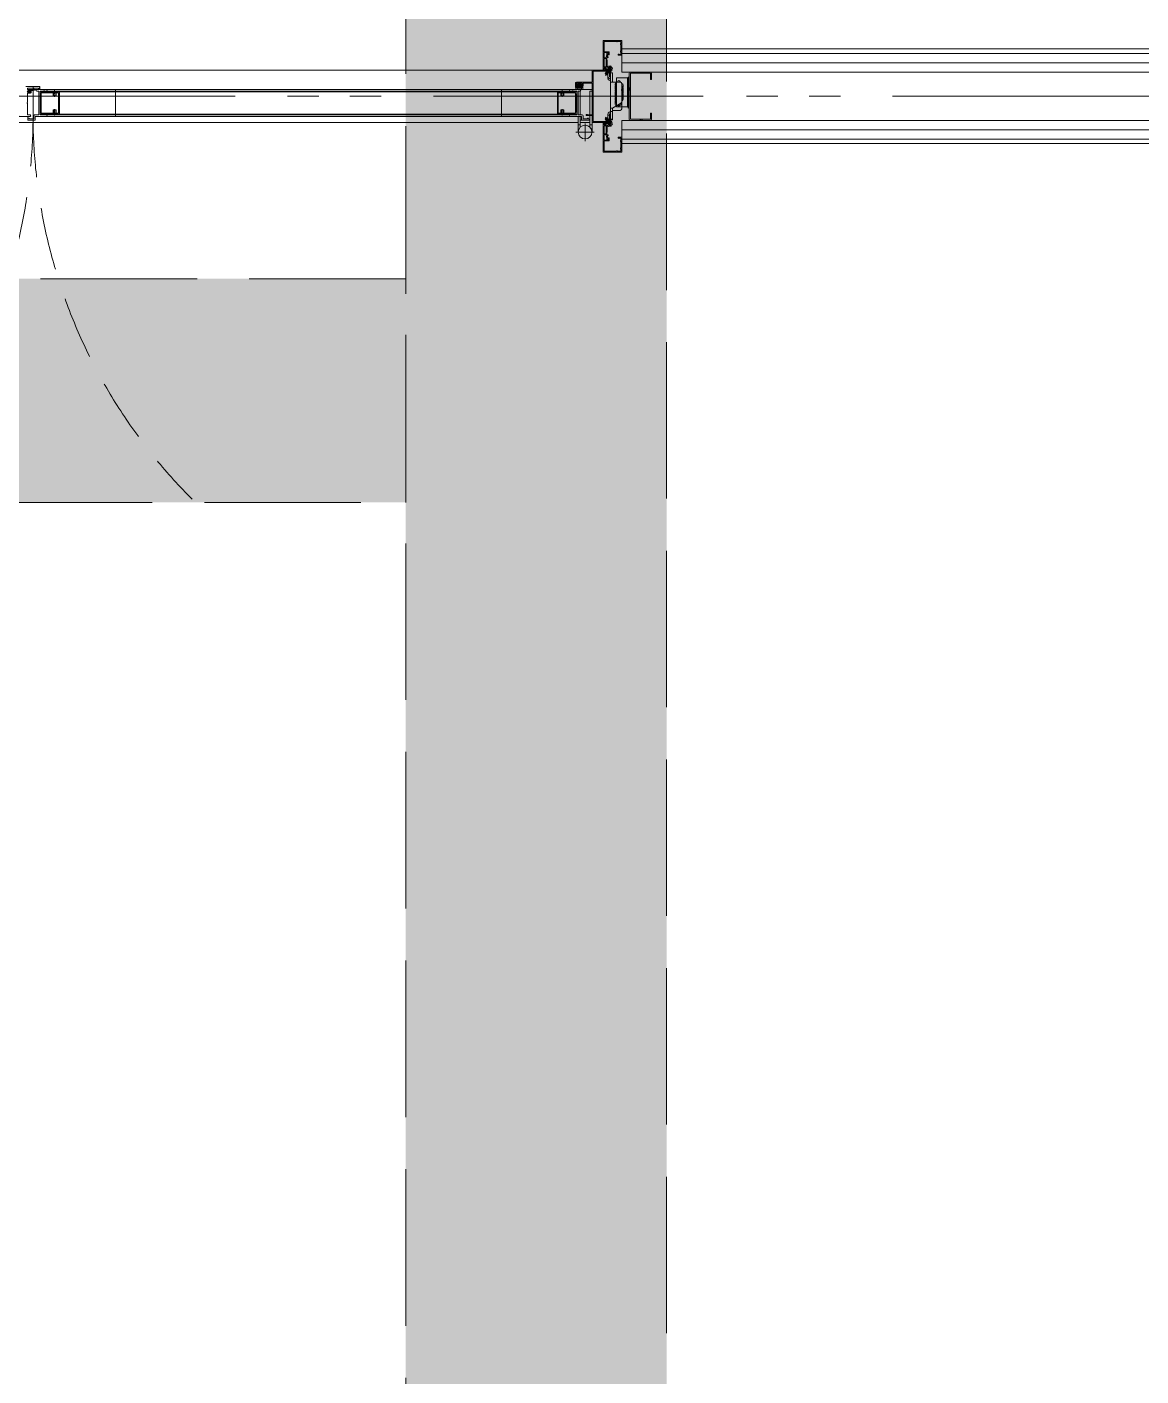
# Model space of a CAD drawing. Units: millimetres at full size. Extents: x -22551 to 92397, y -19340 to 14894.
# Drawn here: x 10778 to 12273, y 947 to 2757 of the extents above; entities that cross this region are included whole.
import ezdxf

# ---------------------------------------------------------------- set-up
doc = ezdxf.new("R2010")
doc.units = ezdxf.units.MM
doc.header["$LTSCALE"] = 70
for name, pattern in [('DASHED1', [1.8, 1.2, -0.6]), ('DASHED3', [4, 3, -1]), ('DOUBLE_CHAIN1', [8.8, 5, -1, 0.6, -0.6, 0.6, -1])]:
    doc.linetypes.add(name, pattern=pattern)
for name, color, linetype, lineweight in [('1-2_階なし_梁', 9, 'DASHED3', 15), ('2-0_通芯', 7, 'Continuous', 15), ('2-2_間仕切り芯', 7, 'DOUBLE_CHAIN1', 15)]:
    doc.layers.add(name, color=color, linetype=linetype, lineweight=lineweight)

# ---------------------------------------------------------------- blocks, each defined once
blk = doc.blocks.new('グループ部品-125')
at = {"layer": '2-0_通芯'}
for p, q in [((11576.61, 2696.8), (11576.61, 2738.8)), ((11572.36, 2719.3), (11576.11, 2719.3)), ((11576.61, 2727.8), (13461.61, 2727.8)), ((11576.61, 2721.8), (13461.61, 2721.8)), ((11156.11, 2699.3), (10036.31, 2699.3)), ((11536.71, 2699.3), (11156.11, 2699.3)), ((11536.61, 2699.3), (11536.61, 2683.3)), ((11561.61, 2699.3), (11536.61, 2699.3)), ((11538.01, 2698), (11560.51, 2698)), ((11538.01, 2630.6), (11538.01, 2698)), ((11558.13, 2697.92), (11554.85, 2692.23)), ((11555.84, 2697.91), (11555.75, 2697.76)), ((11555.75, 2697.76), (11555.97, 2697.38)), ((11555.75, 2697.76), (11559.53, 2696.39)), ((11555.84, 2697.91), (11556.28, 2697.91)), ((11559.62, 2696.54), (11555.84, 2697.91)), ((11556.19, 2698.52), (11556.1, 2698.37)), ((11556.1, 2698.37), (11556.32, 2697.99)), ((11556.1, 2698.37), (11559.88, 2697)), ((11556.19, 2698.52), (11556.63, 2698.52)), ((11559.97, 2697.15), (11556.19, 2698.52)), ((11556.28, 2697.91), (11556.32, 2697.99)), ((11556.28, 2697.91), (11559.4, 2696.92)), ((11559.44, 2697), (11556.32, 2697.99)), ((11556.54, 2699.13), (11556.45, 2698.98)), ((11556.45, 2698.98), (11556.67, 2698.6)), ((11556.45, 2698.98), (11560.23, 2697.6)), ((11556.54, 2699.13), (11556.98, 2699.13)), ((11560.32, 2697.75), (11556.54, 2699.13)), ((11556.63, 2698.52), (11556.67, 2698.6)), ((11556.63, 2698.52), (11559.75, 2697.53)), ((11559.79, 2697.6), (11556.67, 2698.6)), ((11556.89, 2699.73), (11556.8, 2699.58)), ((11556.8, 2699.58), (11557.02, 2699.2)), ((11556.8, 2699.58), (11560.58, 2698.21)), ((11556.89, 2699.73), (11557.33, 2699.73)), ((11560.67, 2698.36), (11556.89, 2699.73)), ((11556.98, 2699.13), (11557.02, 2699.2)), ((11556.98, 2699.13), (11560.1, 2698.13)), ((11560.14, 2698.21), (11557.02, 2699.2)), ((11557.15, 2700.19), (11557.37, 2699.81)), ((11557.28, 2703.45), (11557.92, 2704.37)), ((11563.34, 2699.95), (11557.28, 2703.45)), ((11557.33, 2699.73), (11557.37, 2699.81)), ((11557.33, 2699.73), (11560.45, 2698.74)), ((11557.59, 2700.95), (11557.5, 2700.79)), ((11557.5, 2700.79), (11557.72, 2700.42)), ((11557.5, 2700.79), (11561.28, 2699.42)), ((11557.68, 2700.34), (11557.72, 2700.42)), ((11560.84, 2699.42), (11557.72, 2700.42)), ((11557.85, 2701.4), (11558.07, 2701.02)), ((11557.85, 2701.4), (11561.63, 2700.03)), ((11558.03, 2700.95), (11558.07, 2701.02)), ((11558.03, 2700.95), (11561.15, 2699.95)), ((11561.19, 2700.03), (11558.07, 2701.02)), ((11558.2, 2702.01), (11558.42, 2701.63)), ((11561.67, 2700.1), (11558.25, 2702.08)), ((11558.38, 2701.55), (11558.42, 2701.63)), ((11559.79, 2701.19), (11558.42, 2701.63)), ((11558.56, 2702.13), (11558.46, 2701.96)), ((11558.63, 2698.79), (11559.23, 2699.83)), ((11559.73, 2700.69), (11562.19, 2704.95)), ((11560.1, 2698.13), (11560.14, 2698.21)), ((11560.32, 2697.75), (11560.1, 2698.13)), ((11560.58, 2698.21), (11560.14, 2698.21)), ((11560.32, 2697.75), (11560.23, 2697.6)), ((11560.45, 2698.74), (11560.49, 2698.82)), ((11560.67, 2698.36), (11560.45, 2698.74)), ((11560.51, 2698), (11560.51, 2692.3)), ((11560.67, 2698.36), (11560.58, 2698.21)), ((11560.8, 2699.35), (11560.84, 2699.42)), ((11561.02, 2698.97), (11560.8, 2699.35)), ((11561.28, 2699.42), (11560.84, 2699.42)), ((11561.15, 2699.95), (11561.19, 2700.03)), ((11561.37, 2699.57), (11561.15, 2699.95)), ((11561.63, 2700.03), (11561.19, 2700.03)), ((11561.37, 2699.57), (11561.28, 2699.42)), ((11561.56, 2700.4), (11561.46, 2700.23)), ((11561.61, 2690.3), (11561.61, 2699.3)), ((11561.67, 2700.1), (11561.63, 2700.03)), ((11563.34, 2699.95), (11563.82, 2700.97)), ((11576.61, 2709.3), (13461.61, 2709.3)), ((11514.61, 2682.3), (11514.61, 2678.3)), ((11536.61, 2683.3), (11515.61, 2683.3)), ((11515.91, 2682), (11523.31, 2682)), ((11515.91, 2678.3), (11515.91, 2682)), ((11516.52, 2679.63), (11518.61, 2681.3)), ((11518.15, 2679.95), (11516.87, 2679.14)), ((11520.84, 2681.12), (11518.22, 2678.5)), ((11519.6, 2681.3), (11518.3, 2680)), ((11520.61, 2681.3), (11518.61, 2681.3)), ((11522.7, 2679.63), (11520.61, 2681.3)), ((11521.07, 2679.95), (11522.35, 2679.14)), ((11521.62, 2680.49), (11521.08, 2679.95)), ((11522.41, 2679.86), (11521.95, 2679.4)), ((11523.31, 2682), (11523.31, 2678.3)), ((11524.61, 2682), (11536.61, 2682)), ((11524.61, 2678.3), (11524.61, 2682)), ((11536.61, 2682), (11536.61, 2639.4)), ((11555.53, 2696.72), (11554.39, 2694.74)), ((11554.39, 2694.74), (11555.18, 2693.11)), ((11555.65, 2695.03), (11554.43, 2694.81)), ((11556.06, 2694.34), (11555.18, 2693.11)), ((11555.44, 2692.96), (11555.18, 2693.11)), ((11555.49, 2697.31), (11555.4, 2697.16)), ((11555.4, 2697.16), (11555.62, 2696.78)), ((11555.4, 2697.16), (11558.03, 2696.2)), ((11555.62, 2693.28), (11555.44, 2692.96)), ((11557.25, 2693.09), (11555.44, 2692.96)), ((11555.49, 2697.31), (11555.93, 2697.31)), ((11558.16, 2696.34), (11555.49, 2697.31)), ((11557.42, 2695.63), (11555.53, 2696.72)), ((11555.58, 2696.7), (11555.62, 2696.78)), ((11557.87, 2696.06), (11555.62, 2696.78)), ((11557.08, 2693.41), (11555.62, 2693.28)), ((11555.93, 2697.31), (11555.97, 2697.38)), ((11555.93, 2697.31), (11559.05, 2696.31)), ((11559.09, 2696.39), (11555.97, 2697.38)), ((11556.06, 2694.34), (11558.26, 2696.43)), ((11557.58, 2695.36), (11559.85, 2695.76)), ((11557.81, 2691.29), (11557.81, 2694.06)), ((11557.81, 2688.7), (11557.81, 2691.24)), ((11558.39, 2695.07), (11558.13, 2695.22)), ((11558.35, 2695.1), (11558.74, 2695.78)), ((11558.58, 2696), (11559.18, 2695.78)), ((11559.27, 2695.94), (11558.67, 2696.15)), ((11559.05, 2696.31), (11559.09, 2696.39)), ((11559.27, 2695.94), (11559.05, 2696.31)), ((11559.53, 2696.39), (11559.09, 2696.39)), ((11559.27, 2695.94), (11559.18, 2695.78)), ((11559.4, 2696.92), (11559.44, 2697)), ((11559.62, 2696.54), (11559.4, 2696.92)), ((11559.88, 2697), (11559.44, 2697)), ((11559.62, 2696.54), (11559.53, 2696.39)), ((11560.11, 2694.26), (11559.6, 2697.17)), ((11559.7, 2688.31), (11561.61, 2687.4)), ((11559.72, 2685.71), (11561.61, 2684.83)), ((11559.75, 2697.53), (11559.79, 2697.6)), ((11559.97, 2697.15), (11559.75, 2697.53)), ((11560.23, 2697.6), (11559.79, 2697.6)), ((11559.97, 2697.15), (11559.88, 2697)), ((11559.96, 2692.3), (11559.96, 2691.43)), ((11560.51, 2692.3), (11559.96, 2692.3)), ((11559.96, 2691.43), (11560.61, 2690.3)), ((11560.11, 2691.29), (11560.11, 2694.26)), ((11560.61, 2690.3), (11561.61, 2690.3)), ((11561.61, 2689.95), (11560.68, 2690.39)), ((11561.61, 2695.8), (11561.61, 2632.8)), ((11561.61, 2695.8), (11563.91, 2695.8)), ((11561.61, 2683.3), (11574.41, 2683.3)), ((11563.91, 2695.8), (11563.91, 2683.3)), ((11576.41, 2681.3), (11576.41, 2673.51)), ((11576.61, 2696.8), (13461.61, 2696.8)), ((11584.31, 2649.98), (11584.31, 2688.98)), ((11586.61, 2695.2), (11586.61, 2633.4)), ((11615.01, 2696.8), (11588.21, 2696.8)), ((11607.51, 2695.2), (11609.11, 2696.8)), ((11609.63, 2695.2), (11611.23, 2696.8)), ((11616.61, 2686.8), (11616.61, 2695.2)), ((10780.85, 2671.84), (10779.12, 2670.11)), ((10782.12, 2671.7), (10779.98, 2669.56)), ((10781.6, 2671.4), (10781.26, 2671.4)), ((10781.6, 2670.2), (10781.26, 2670.2)), ((10781.6, 2671.4), (10782.96, 2672.18)), ((10785.14, 2673.3), (10781.88, 2670.04)), ((10783.96, 2670.71), (10782.77, 2669.52)), ((10782.96, 2673.3), (10782.96, 2672.18)), ((10783.72, 2673.3), (10782.96, 2672.54)), ((10782.96, 2673.3), (10794.61, 2673.3)), ((10783.96, 2668.8), (10782.96, 2668.8)), ((10783.96, 2669.3), (10783.46, 2668.8)), ((10790.72, 2672.76), (10783.96, 2671.8)), ((10783.96, 2668.8), (10783.96, 2671.8)), ((10786.55, 2673.3), (10785.23, 2671.98)), ((10786.61, 2632.3), (10786.61, 2677.3)), ((10787.96, 2673.3), (10786.88, 2672.22)), ((10796.11, 2670.45), (10796.61, 2670.95)), ((10796.11, 2667.45), (10796.11, 2670.45)), ((10796.41, 2667.15), (10796.11, 2667.45)), ((11156.11, 2671.35), (10796.25, 2671.35)), ((10796.41, 2655.6), (10796.41, 2667.15)), ((10796.61, 2670.95), (10797.11, 2670.95)), ((10797.11, 2670.95), (10797.11, 2670.15)), ((10797.11, 2670.15), (10822.11, 2670.15)), ((11156.11, 2670.3), (10797.15, 2670.3)), ((11156.11, 2670.15), (10797.41, 2670.15)), ((10820.91, 2669.05), (10797.61, 2669.05)), ((10797.61, 2669.05), (10797.61, 2641.55)), ((10799.99, 2673.3), (11156.11, 2673.3)), ((10812.61, 2671.3), (10818.61, 2671.3)), ((10812.61, 2670.9), (10818.61, 2670.9)), ((10813.61, 2669.9), (10813.61, 2665.1)), ((10814.01, 2664.7), (10813.61, 2665.1)), ((10814.01, 2669.5), (10817.21, 2669.5)), ((10814.01, 2669.5), (10814.01, 2664.7)), ((10814.01, 2664.7), (10817.21, 2664.7)), ((10815.61, 2669.4), (10815.61, 2672.3)), ((10815.61, 2667.4), (10815.61, 2668.6)), ((10815.61, 2663.7), (10815.61, 2666.6)), ((10817.21, 2669.5), (10817.21, 2664.7)), ((10817.21, 2664.7), (10817.61, 2665.1)), ((10817.61, 2669.9), (10817.61, 2665.1)), ((10820.91, 2641.55), (10820.91, 2669.05)), ((10822.11, 2670.15), (10822.11, 2655.6)), ((11536.61, 2673.3), (11156.11, 2673.3)), ((11515.81, 2671.35), (11156.11, 2671.35)), ((11515.07, 2670.3), (11156.11, 2670.3)), ((11514.81, 2670.15), (11156.11, 2670.15)), ((11415.01, 2673.3), (11415.01, 2637.3)), ((11506.91, 2673.3), (11415.11, 2673.3)), ((11490.11, 2670.15), (11490.11, 2655.6)), ((11515.11, 2670.15), (11490.11, 2670.15)), ((11491.31, 2669.05), (11514.61, 2669.05)), ((11491.31, 2641.55), (11491.31, 2669.05)), ((11499.6, 2671.3), (11493.6, 2671.3)), ((11499.6, 2670.9), (11493.6, 2670.9)), ((11494.6, 2669.9), (11494.6, 2665.1)), ((11495, 2664.7), (11494.6, 2665.1)), ((11498.2, 2669.5), (11495, 2669.5)), ((11495, 2669.5), (11495, 2664.7)), ((11498.2, 2664.7), (11495, 2664.7)), ((11496.6, 2669.4), (11496.6, 2672.3)), ((11496.6, 2667.4), (11496.6, 2668.6)), ((11496.6, 2663.7), (11496.6, 2666.6)), ((11498.2, 2669.5), (11498.2, 2664.7)), ((11498.2, 2664.7), (11498.6, 2665.1)), ((11498.6, 2669.9), (11498.6, 2665.1)), ((11514.61, 2676.3), (11514.61, 2678.3)), ((11514.61, 2669.05), (11514.61, 2641.55)), ((11517.81, 2677.3), (11514.81, 2677.3)), ((11514.81, 2677.3), (11514.81, 2673.8)), ((11515.6, 2677.3), (11514.81, 2676.51)), ((11514.81, 2675.9), (11524.41, 2675.9)), ((11515.11, 2670.95), (11515.11, 2670.15)), ((11515.61, 2670.95), (11515.11, 2670.95)), ((11521.51, 2673.3), (11515.31, 2673.3)), ((11517.01, 2677.3), (11515.61, 2675.9)), ((11515.61, 2677.3), (11517.61, 2677.3)), ((11516.11, 2670.45), (11515.61, 2670.95)), ((11515.81, 2667.15), (11516.11, 2667.45)), ((11515.81, 2655.6), (11515.81, 2667.15)), ((11517.61, 2678.92), (11515.91, 2678.3)), ((11516.11, 2667.45), (11516.11, 2670.45)), ((11516.61, 2674.7), (11516.61, 2675.9)), ((11516.81, 2674.5), (11521.51, 2674.5)), ((11520.65, 2679.52), (11517.03, 2675.9)), ((11517.61, 2677.3), (11517.61, 2678.92)), ((11517.81, 2677.3), (11518.59, 2679.6)), ((11520.91, 2671.3), (11517.91, 2671.3)), ((11521.01, 2678.47), (11518.44, 2675.9)), ((11521.37, 2677.41), (11519.86, 2675.9)), ((11521.41, 2677.3), (11520.63, 2679.6)), ((11520.91, 2671.3), (11520.91, 2639.1)), ((11522.67, 2677.3), (11521.27, 2675.9)), ((11524.41, 2677.3), (11521.41, 2677.3)), ((11521.61, 2678.92), (11521.61, 2677.3)), ((11523.31, 2678.3), (11521.61, 2678.92)), ((11521.61, 2677.3), (11523.61, 2677.3)), ((11522.61, 2675.9), (11522.61, 2673.8)), ((11524.09, 2677.3), (11522.69, 2675.9)), ((11523.11, 2673.3), (11523.91, 2673.3)), ((11524.41, 2676.21), (11524.1, 2675.9)), ((11524.41, 2673.8), (11524.41, 2677.3)), ((11536.61, 2671.3), (11533.61, 2671.3)), ((11533.61, 2671.3), (11533.61, 2639.4)), ((11536.61, 2616.3), (11536.61, 2673.3)), ((11536.61, 2664.3), (11685.61, 2664.3)), ((11576.41, 2672.09), (11576.41, 2647.3)), ((11586.61, 2674.3), (11588.21, 2675.9)), ((11586.61, 2672.18), (11588.21, 2673.78)), ((10796.11, 2643.15), (10796.41, 2643.45)), ((10796.71, 2655.6), (10796.41, 2655.6)), ((10796.41, 2655), (10796.71, 2655)), ((10796.41, 2643.45), (10796.41, 2655)), ((10796.71, 2655), (10796.71, 2655.6)), ((10814.01, 2645.9), (10813.61, 2645.5)), ((10813.61, 2640.7), (10813.61, 2645.5)), ((10814.01, 2645.9), (10817.21, 2645.9)), ((10814.01, 2641.1), (10814.01, 2645.9)), ((10815.61, 2646.9), (10815.61, 2644)), ((10817.21, 2645.9), (10817.61, 2645.5)), ((10817.21, 2641.1), (10817.21, 2645.9)), ((10817.61, 2640.7), (10817.61, 2645.5)), ((10821.81, 2655.6), (10821.81, 2655)), ((10822.11, 2655.6), (10821.81, 2655.6)), ((10821.81, 2655), (10822.11, 2655)), ((10822.11, 2655), (10822.11, 2640.45)), ((11490.11, 2655.6), (11490.41, 2655.6)), ((11490.11, 2655), (11490.11, 2640.45)), ((11490.41, 2655), (11490.11, 2655)), ((11490.41, 2655.6), (11490.41, 2655)), ((11495, 2645.9), (11494.6, 2645.5)), ((11494.6, 2640.7), (11494.6, 2645.5)), ((11498.2, 2645.9), (11495, 2645.9)), ((11495, 2641.1), (11495, 2645.9)), ((11496.6, 2646.9), (11496.6, 2644)), ((11498.2, 2645.9), (11498.6, 2645.5)), ((11498.2, 2641.1), (11498.2, 2645.9)), ((11498.6, 2640.7), (11498.6, 2645.5)), ((11515.51, 2655.6), (11515.81, 2655.6)), ((11515.51, 2655), (11515.51, 2655.6)), ((11515.81, 2655), (11515.51, 2655)), ((11515.81, 2643.45), (11515.81, 2655)), ((11516.11, 2643.15), (11515.81, 2643.45)), ((11559.72, 2642.89), (11561.61, 2643.77)), ((11563.91, 2648.45), (11561.61, 2648.45)), ((11563.91, 2643.94), (11561.61, 2643.94)), ((11575.41, 2655.09), (11563.91, 2648.45)), ((11563.91, 2648.45), (11563.91, 2632.8)), ((11563.91, 2645.3), (11574.41, 2645.3)), ((10779.61, 2637.3), (10417.11, 2637.3)), ((11156.11, 2629.3), (10417.11, 2629.3)), ((10779.61, 2637.3), (10779.61, 2632.3)), ((10780.86, 2632.3), (10788.61, 2632.3)), ((10789.61, 2637.3), (11156.11, 2637.3)), ((10796.11, 2640.15), (10796.11, 2643.15)), ((10796.61, 2639.65), (10796.11, 2640.15)), ((11156.11, 2639.25), (10796.25, 2639.25)), ((10797.11, 2639.65), (10796.61, 2639.65)), ((10797.11, 2640.45), (10797.11, 2639.65)), ((10822.11, 2640.45), (10797.11, 2640.45)), ((11156.11, 2640.45), (10797.41, 2640.45)), ((11156.11, 2640.3), (10797.41, 2640.3)), ((10797.61, 2641.55), (10820.91, 2641.55)), ((10812.61, 2639.7), (10818.61, 2639.7)), ((10812.61, 2639.3), (10818.61, 2639.3)), ((10814.01, 2641.1), (10817.21, 2641.1)), ((10815.61, 2643.2), (10815.61, 2642)), ((10815.61, 2641.2), (10815.61, 2638.3)), ((11514.81, 2640.45), (11156.11, 2640.45)), ((11514.81, 2640.3), (11156.11, 2640.3)), ((11156.11, 2639.25), (11515.81, 2639.25)), ((11506.91, 2637.3), (11156.11, 2637.3)), ((11156.11, 2637.3), (11517.91, 2637.3)), ((11517.91, 2629.3), (11156.11, 2629.3)), ((11490.11, 2640.45), (11515.11, 2640.45)), ((11514.61, 2641.55), (11491.31, 2641.55)), ((11499.6, 2639.7), (11493.6, 2639.7)), ((11499.6, 2639.3), (11493.6, 2639.3)), ((11498.2, 2641.1), (11495, 2641.1)), ((11496.6, 2643.2), (11496.6, 2642)), ((11496.6, 2641.2), (11496.6, 2638.3)), ((11515.11, 2640.45), (11515.11, 2639.65)), ((11515.11, 2639.65), (11515.61, 2639.65)), ((11515.61, 2639.65), (11516.11, 2640.15)), ((11516.11, 2640.15), (11516.11, 2643.15)), ((11517.91, 2637.3), (11517.91, 2616.3)), ((11520.91, 2637.3), (11520.91, 2623.03)), ((11533.61, 2629.3), (11520.91, 2629.3)), ((11531.35, 2632.3), (11523.6, 2632.3)), ((11527.26, 2627.88), (11527.26, 2603.96)), ((11528.61, 2639.7), (11528.61, 2638.3)), ((11530.31, 2639.7), (11528.61, 2639.7)), ((11528.61, 2638.3), (11536.61, 2638.3)), ((11530.61, 2639.4), (11530.31, 2639.7)), ((11536.61, 2639.4), (11530.61, 2639.4)), ((11533.61, 2638.3), (11533.61, 2623.03)), ((11536.61, 2638.3), (11536.61, 2629.3)), ((11536.61, 2629.3), (11561.61, 2629.3)), ((11560.51, 2630.6), (11538.01, 2630.6)), ((11554.39, 2633.86), (11555.18, 2635.48)), ((11554.74, 2633.84), (11555.36, 2635.17)), ((11558.13, 2630.68), (11554.85, 2636.36)), ((11555.18, 2635.48), (11555.44, 2635.63)), ((11555.36, 2635.17), (11555.18, 2635.48)), ((11556.06, 2634.26), (11555.44, 2635.63)), ((11557.25, 2635.51), (11555.44, 2635.63)), ((11555.53, 2631.88), (11555.79, 2632.03)), ((11555.58, 2631.9), (11555.97, 2631.21)), ((11556.24, 2631.25), (11555.75, 2630.84)), ((11555.84, 2630.68), (11555.75, 2630.84)), ((11555.84, 2630.68), (11556.33, 2631.1)), ((11555.84, 2630.68), (11556.28, 2630.68)), ((11556.06, 2634.26), (11556.77, 2631.31)), ((11559.18, 2632.81), (11556.1, 2630.23)), ((11556.1, 2630.23), (11556.32, 2630.61)), ((11556.19, 2630.08), (11556.1, 2630.23)), ((11556.19, 2630.08), (11559.27, 2632.66)), ((11556.19, 2630.08), (11556.63, 2630.08)), ((11558.7, 2632.89), (11556.28, 2630.68)), ((11556.28, 2630.68), (11556.32, 2630.61)), ((11556.32, 2630.61), (11558.74, 2632.81)), ((11559.53, 2632.21), (11556.45, 2629.62)), ((11556.45, 2629.62), (11556.67, 2630)), ((11556.54, 2629.47), (11556.45, 2629.62)), ((11556.5, 2632.44), (11558.39, 2633.53)), ((11556.54, 2629.47), (11559.62, 2632.06)), ((11556.54, 2629.47), (11556.98, 2629.47)), ((11559.05, 2632.28), (11556.63, 2630.08)), ((11556.63, 2630.08), (11556.67, 2630)), ((11556.65, 2631.83), (11558.39, 2633.42)), ((11556.67, 2630), (11559.09, 2632.21)), ((11558.83, 2633.42), (11556.69, 2631.63)), ((11556.74, 2631.44), (11558.92, 2633.27)), ((11559.88, 2631.6), (11556.8, 2629.02)), ((11556.8, 2629.02), (11557.02, 2629.4)), ((11556.89, 2628.87), (11556.8, 2629.02)), ((11556.87, 2634.26), (11557.28, 2635.44)), ((11556.89, 2628.87), (11559.97, 2631.45)), ((11556.89, 2628.87), (11557.33, 2628.87)), ((11559.4, 2631.68), (11556.98, 2629.47)), ((11556.98, 2629.47), (11557.02, 2629.4)), ((11557.81, 2636.3), (11557.02, 2631.83)), ((11559.29, 2631.43), (11557.02, 2631.83)), ((11557.02, 2629.4), (11559.44, 2631.6)), ((11560.23, 2631), (11557.15, 2628.41)), ((11557.15, 2628.41), (11557.37, 2628.79)), ((11557.24, 2628.26), (11557.15, 2628.41)), ((11557.24, 2628.26), (11560.32, 2630.84)), ((11557.24, 2628.26), (11557.68, 2628.26)), ((11558.39, 2633.53), (11557.25, 2635.51)), ((11557.28, 2625.15), (11563.34, 2628.65)), ((11559.75, 2631.07), (11557.33, 2628.87)), ((11557.33, 2628.87), (11557.37, 2628.79)), ((11557.37, 2628.79), (11559.79, 2631)), ((11557.59, 2627.65), (11558.03, 2627.65)), ((11560.1, 2630.47), (11557.68, 2628.26)), ((11557.68, 2628.26), (11557.72, 2628.18)), ((11557.81, 2639.9), (11557.81, 2636.3)), ((11557.81, 2638.82), (11560.11, 2638.82)), ((11560.93, 2629.78), (11557.85, 2627.2)), ((11557.85, 2627.2), (11558.07, 2627.58)), ((11557.94, 2627.05), (11557.85, 2627.2)), ((11557.94, 2627.05), (11558.38, 2627.05)), ((11558.03, 2627.65), (11558.07, 2627.58)), ((11558.07, 2627.58), (11560.49, 2629.78)), ((11561.28, 2629.18), (11558.2, 2626.59)), ((11558.2, 2626.59), (11558.42, 2626.97)), ((11558.25, 2626.52), (11558.2, 2626.59)), ((11558.25, 2626.52), (11561.67, 2628.5)), ((11558.35, 2633.5), (11558.39, 2633.42)), ((11560.8, 2629.25), (11558.38, 2627.05)), ((11558.38, 2627.05), (11558.42, 2626.97)), ((11558.83, 2633.42), (11558.39, 2633.42)), ((11558.42, 2626.97), (11560.84, 2629.18)), ((11558.56, 2626.47), (11558.46, 2626.64)), ((11558.63, 2629.81), (11559.23, 2628.77)), ((11558.92, 2633.27), (11558.7, 2632.89)), ((11558.7, 2632.89), (11558.74, 2632.81)), ((11559.18, 2632.81), (11558.74, 2632.81)), ((11558.92, 2633.27), (11558.83, 2633.42)), ((11559.27, 2632.66), (11559.05, 2632.28)), ((11559.05, 2632.28), (11559.09, 2632.21)), ((11559.53, 2632.21), (11559.09, 2632.21)), ((11559.27, 2632.66), (11559.18, 2632.81)), ((11560.11, 2636.1), (11559.29, 2631.43)), ((11559.62, 2632.06), (11559.4, 2631.68)), ((11559.4, 2631.68), (11559.44, 2631.6)), ((11559.88, 2631.6), (11559.44, 2631.6)), ((11559.62, 2632.06), (11559.53, 2632.21)), ((11559.73, 2627.91), (11562.19, 2623.65)), ((11559.97, 2631.45), (11559.75, 2631.07)), ((11559.75, 2631.07), (11559.79, 2631)), ((11560.23, 2631), (11559.79, 2631)), ((11559.97, 2631.45), (11559.88, 2631.6)), ((11560.61, 2638.3), (11559.96, 2637.17)), ((11559.96, 2637.17), (11559.96, 2636.3)), ((11559.96, 2636.3), (11560.51, 2636.3)), ((11560.32, 2630.84), (11560.1, 2630.47)), ((11560.1, 2630.47), (11560.14, 2630.39)), ((11560.11, 2639.9), (11560.11, 2636.1)), ((11561.61, 2638.65), (11560.11, 2637.94)), ((11560.13, 2627.61), (11561.19, 2628.57)), ((11560.58, 2630.39), (11560.14, 2630.39)), ((11560.32, 2630.84), (11560.23, 2631)), ((11560.45, 2629.86), (11560.49, 2629.78)), ((11560.93, 2629.78), (11560.49, 2629.78)), ((11560.51, 2636.3), (11560.51, 2630.6)), ((11561.61, 2638.3), (11560.61, 2638.3)), ((11561.61, 2641.23), (11560.69, 2640.8)), ((11560.8, 2629.25), (11560.84, 2629.18)), ((11561.28, 2629.18), (11560.84, 2629.18)), ((11561.02, 2629.63), (11560.93, 2629.78)), ((11561.15, 2628.65), (11561.19, 2628.57)), ((11561.63, 2628.57), (11561.19, 2628.57)), ((11561.56, 2628.2), (11561.46, 2628.37)), ((11561.61, 2638.3), (11561.61, 2629.3)), ((11563.91, 2633.7), (11561.61, 2633.7)), ((11563.91, 2632.8), (11561.61, 2632.8)), ((11563.34, 2628.65), (11563.82, 2627.63)), ((11576.61, 2631.8), (11576.61, 2589.8)), ((11576.61, 2631.8), (13461.61, 2631.8)), ((11588.21, 2631.8), (11615.01, 2631.8)), ((11600.68, 2631.8), (11602.28, 2633.4)), ((11602.8, 2631.8), (11604.4, 2633.4)), ((11539.61, 2616.3), (11515.05, 2616.3)), ((11557.28, 2625.15), (11557.92, 2624.23)), ((11572.36, 2609.3), (11576.11, 2609.3)), ((11576.61, 2619.3), (13461.61, 2619.3)), ((11576.61, 2606.8), (13461.61, 2606.8)), ((11576.61, 2600.8), (13461.61, 2600.8))]:
    blk.add_line(p, q, dxfattribs=at)
at = {"layer": '2-0_通芯', "linetype": 'DOUBLE_CHAIN1'}
blk.add_line((3315.88, 2664.3), (20906.61, 2664.3), dxfattribs=at)
at = {"layer": '2-0_通芯'}
for points in [[(11576.11, 2739.3), (11552.11, 2739.3), (11551.61, 2738.8)], [(11551.61, 2738.8), (11551.61, 2699.3), (11556.16, 2699.3)], [(11555.01, 2715.8), (11553.01, 2715.8), (11553.01, 2723), (11558.41, 2723), (11558.41, 2720.97), (11558.01, 2720.4), (11558.01, 2719.9), (11559.41, 2719.9), (11559.41, 2724), (11553.01, 2724), (11553.01, 2737.5)], [(11553.51, 2738), (11569.09, 2738), (11569.32, 2737.88)], [(11570.9, 2737.88), (11571.14, 2738), (11574.81, 2738)], [(11575.31, 2737.5), (11575.31, 2735.32), (11575.2, 2735.09)], [(11555.51, 2709.76), (11555.51, 2716.81), (11556.51, 2720.54), (11556.51, 2722.5)], [(11557.44, 2722.75), (11558.57, 2720.81), (11557.77, 2720.59), (11556.86, 2717.2), (11557.91, 2717.2)], [(11574.81, 2720.5), (11573.1, 2720.5), (11572.89, 2720.59)], [(11575.2, 2733.51), (11575.31, 2733.27), (11575.31, 2725.32), (11575.2, 2725.09)], [(11575.2, 2723.51), (11575.31, 2723.27), (11575.31, 2721)], [(11555.51, 2701.24), (11555.29, 2703.8), (11553.01, 2703.8), (11553.01, 2714.8), (11555.01, 2714.8)], [(11553.11, 2699.3), (11553.11, 2702.7), (11554.24, 2702.7), (11554.52, 2701.11)], [(11554.1, 2702.09), (11554.38, 2700.5), (11555.51, 2700.5), (11555.51, 2708.84), (11555.63, 2709.02), (11555.63, 2709.57), (11555.51, 2709.76)], [(11556.71, 2715), (11556.71, 2712.6), (11557.01, 2712.3), (11557.01, 2703.6), (11559.92, 2701.92), (11560.02, 2701.72), (11560.49, 2701.45), (11560.71, 2701.46), (11563.52, 2699.84), (11562.4, 2697.9), (11561.61, 2697.9), (11561.61, 2699.3), (11559.46, 2699.3), (11556.99, 2700.73), (11556.16, 2699.3)], [(11561.02, 2698.97), (11557.24, 2700.34), (11557.15, 2700.19), (11560.93, 2698.82)], [(11557.24, 2700.34), (11557.68, 2700.34), (11560.8, 2699.35)], [(11561.02, 2698.97), (11560.93, 2698.82), (11560.49, 2698.82), (11557.37, 2699.81)], [(11561.37, 2699.57), (11557.59, 2700.95), (11558.03, 2700.95)], [(11561.25, 2700.35), (11557.94, 2701.55), (11557.85, 2701.4)], [(11557.94, 2701.55), (11558.38, 2701.55), (11560.13, 2700.99)], [(11558.25, 2702.08), (11558.2, 2702.01), (11558.67, 2701.84)], [(11559.72, 2704.77), (11559.59, 2702.75), (11560.28, 2701.65)], [(11563.27, 2702.72), (11561.58, 2701.6), (11560.28, 2701.65)], [(11555.62, 2693.28), (11558.66, 2696.13), (11557.08, 2693.41)], [(11556.01, 2694.25), (11555.65, 2695.03), (11556.23, 2696.32)], [(11558.39, 2695.07), (11557.25, 2693.09), (11557.08, 2693.41)], [(11557.81, 2694.06), (11557.33, 2696.77), (11559.6, 2697.17)], [(11559.18, 2695.78), (11558.74, 2695.78), (11558.5, 2695.86)], [(11616.61, 2633.4), (11616.61, 2641.8), (11615.01, 2641.8), (11615.01, 2633.4), (11588.21, 2633.4), (11588.21, 2695.2), (11615.01, 2695.2), (11615.01, 2686.8), (11616.61, 2686.8)], [(10777.11, 2677.3), (10795.61, 2677.3), (10795.61, 2673.3), (10897.21, 2673.3), (10897.21, 2637.3)], [(10781.63, 2669.75), (10782.24, 2669.83), (10782.81, 2669.5), (10783.06, 2669.07), (10783.06, 2668.3), (10779.04, 2668.3), (10779.04, 2656.04), (10778.85, 2655.76), (10778.85, 2654.84), (10779.04, 2654.56), (10779.04, 2639.23), (10782.65, 2639.23)], [(10786.56, 2673.95), (10786.56, 2675.37), (10779.04, 2675.37), (10779.04, 2673.3), (10783.06, 2673.3), (10783.06, 2672.53), (10782.81, 2672.1), (10782.24, 2671.77), (10781.63, 2671.85)], [(10781.6, 2670.2), (10782.96, 2669.41), (10782.96, 2668.8)], [(10793.32, 2675.37), (10787.86, 2675.37), (10787.86, 2673.95)], [(10791.58, 2671.37), (10794.18, 2671.37), (10794.18, 2655.96), (10794.32, 2655.77), (10794.32, 2654.82), (10794.18, 2654.63), (10794.18, 2639.23), (10788.68, 2639.23)], [(10805.61, 2672.37), (10805.61, 2673.3), (10791.58, 2673.3)], [(10804.61, 2639.23), (10796.11, 2639.23), (10796.11, 2671.37), (10800.82, 2671.37), (10800.82, 2671.67), (10801.42, 2671.67), (10801.42, 2671.37), (10801.82, 2671.37), (10801.82, 2671.67), (10802.42, 2671.67), (10802.42, 2671.37), (10804.61, 2671.37)], [(10814.01, 2669.5), (10812.61, 2670.9), (10812.61, 2671.3)], [(10817.21, 2669.5), (10818.61, 2670.9), (10818.61, 2671.3)], [(11495, 2669.5), (11493.6, 2670.9), (11493.6, 2671.3)], [(11498.2, 2669.5), (11499.6, 2670.9), (11499.6, 2671.3)], [(11506.6, 2672.37), (11506.6, 2673.3), (11520.64, 2673.3)], [(11507.6, 2639.23), (11516.1, 2639.23), (11516.1, 2671.37), (11511.4, 2671.37), (11511.4, 2671.67), (11510.8, 2671.67), (11510.8, 2671.37), (11510.4, 2671.37), (11510.4, 2671.67), (11509.8, 2671.67), (11509.8, 2671.37), (11507.6, 2671.37)], [(11520.64, 2671.37), (11518.03, 2671.37), (11518.03, 2655.96), (11517.89, 2655.77), (11517.89, 2654.82), (11518.03, 2654.63), (11518.03, 2639.23), (11523.53, 2639.23)], [(10782.65, 2637.3), (10767.61, 2637.3), (10767.61, 2638.23)], [(10789.61, 2637.3), (10789.61, 2632.3), (10779.61, 2632.3)], [(10787.68, 2638.23), (10787.68, 2634.23), (10781.91, 2634.23)], [(10789.61, 2637.3), (10805.61, 2637.3), (10805.61, 2638.23)], [(10814.01, 2641.1), (10812.61, 2639.7), (10812.61, 2639.3)], [(10817.21, 2641.1), (10818.61, 2639.7), (10818.61, 2639.3)], [(11495, 2641.1), (11493.6, 2639.7), (11493.6, 2639.3)], [(11498.2, 2641.1), (11499.6, 2639.7), (11499.6, 2639.3)], [(11522.6, 2633.3), (11522.6, 2637.3), (11506.6, 2637.3), (11506.6, 2638.23)], [(11517.91, 2625.8), (11520.91, 2625.8), (11520.91, 2632.3), (11533.61, 2632.3), (11533.61, 2625.8), (11536.61, 2625.8)], [(11524.53, 2638.23), (11524.53, 2634.23), (11530.3, 2634.23)], [(11551.61, 2589.8), (11551.61, 2629.3), (11556.16, 2629.3)], [(11555.51, 2627.36), (11555.29, 2624.8), (11553.01, 2624.8), (11553.01, 2613.8), (11555.01, 2613.8)], [(11553.11, 2629.3), (11553.11, 2625.9), (11554.24, 2625.9), (11554.52, 2627.49)], [(11554.1, 2626.51), (11554.38, 2628.1), (11555.51, 2628.1), (11555.51, 2619.76), (11555.63, 2619.57), (11555.63, 2619.02), (11555.51, 2618.84)], [(11555.53, 2631.88), (11554.39, 2633.86), (11554.74, 2633.84)], [(11555.36, 2635.17), (11556.32, 2631.12), (11554.74, 2633.84)], [(11555.75, 2630.84), (11555.97, 2631.21), (11556.16, 2631.39)], [(11556.01, 2634.35), (11556.87, 2634.26), (11557.69, 2633.12)], [(11561.61, 2629.3), (11559.46, 2629.3), (11556.99, 2627.87), (11556.16, 2629.3)], [(11556.71, 2613.6), (11556.71, 2616), (11557.01, 2616.3), (11557.01, 2625), (11559.92, 2626.68), (11560.02, 2626.87), (11560.49, 2627.15), (11560.71, 2627.14), (11563.52, 2628.76), (11562.4, 2630.7), (11561.61, 2630.7)], [(11557.59, 2627.65), (11560.67, 2630.24), (11560.58, 2630.39), (11557.5, 2627.8)], [(11557.59, 2627.65), (11557.5, 2627.8), (11557.72, 2628.18), (11560.14, 2630.39)], [(11557.94, 2627.05), (11561.02, 2629.63), (11560.8, 2629.25)], [(11560.67, 2630.24), (11560.45, 2629.86), (11558.03, 2627.65)], [(11558.67, 2626.76), (11561.37, 2629.03), (11561.28, 2629.18)], [(11559.72, 2623.83), (11559.59, 2625.85), (11560.28, 2626.95)], [(11561.37, 2629.03), (11561.15, 2628.65), (11559.79, 2627.41)], [(11563.27, 2625.88), (11561.58, 2627), (11560.28, 2626.95)], [(11561.67, 2628.5), (11561.63, 2628.57), (11561.25, 2628.25)], [(11555.01, 2612.8), (11553.01, 2612.8), (11553.01, 2605.6), (11558.41, 2605.6), (11558.41, 2607.63), (11558.01, 2608.2), (11558.01, 2608.7), (11559.41, 2608.7), (11559.41, 2604.6), (11553.01, 2604.6), (11553.01, 2591.1)], [(11555.51, 2618.84), (11555.51, 2611.79), (11556.51, 2608.06), (11556.51, 2606.1)], [(11557.44, 2605.85), (11558.57, 2607.79), (11557.77, 2608.01), (11556.86, 2611.4), (11557.91, 2611.4)], [(11574.81, 2608.1), (11573.1, 2608.1), (11572.89, 2608.01)], [(11575.2, 2605.09), (11575.31, 2605.32), (11575.31, 2607.6)], [(11576.11, 2589.3), (11552.11, 2589.3), (11551.61, 2589.8)], [(11553.51, 2590.6), (11569.09, 2590.6), (11569.32, 2590.71)], [(11570.9, 2590.71), (11571.14, 2590.6), (11574.81, 2590.6)], [(11575.2, 2595.09), (11575.31, 2595.32), (11575.31, 2603.27), (11575.2, 2603.51)], [(11575.31, 2591.1), (11575.31, 2593.27), (11575.2, 2593.51)]]:
    blk.add_lwpolyline(points, dxfattribs=at)
for points in [[(11586.61, 2649.98), (11586.61, 2688.98), (11569.61, 2688.98), (11569.61, 2649.98)], [(10991.6, 2671.3), (10805.61, 2671.3), (10805.61, 2670.3), (10991.6, 2670.3)], [(10991.6, 2639.3), (10805.61, 2639.3), (10805.61, 2640.3), (10991.6, 2640.3)]]:
    blk.add_lwpolyline(points, close=True, dxfattribs=at)
blk.add_circle((11527.26, 2616.3), 9.25, dxfattribs=at)
for centre, radius, start, end in [((11553.51, 2737.5), 0.5, 90.00001, 179.99999), ((11570.11, 2738.5), 1, 217.97987, 322.02013), ((11574.81, 2737.5), 0.5, 0.00001, 89.99999), ((11575.81, 2734.3), 1, 127.97987, 232.02013), ((11576.11, 2738.8), 0.5, 0.00001, 89.99999), ((11557.01, 2722.5), 0.5, 29.99999, 180), ((11557.91, 2715), 1.2, 90.00001, 179.99999), ((11557.91, 2716.7), 0.5, 269.99999, 90.00001), ((11572.36, 2720.05), 0.75, 45.58467, 269.99998), ((11575.81, 2724.3), 1, 127.97987, 232.02013), ((11574.81, 2721), 0.5, 270.00001, 359.99999), ((11576.11, 2719.8), 0.5, 270.00001, 359.99999), ((11553.61, 2702), 0.5, 9.99999, 180), ((11555.01, 2701.2), 0.5, 190.00001, 5), ((11555.01, 2715.3), 0.5, 269.99999, 90.00001), ((11558.99, 2703.62), 1.3, 75.88085, 145), ((11558.13, 2702.38), 0.5, 330, 60), ((11557.11, 2696.16), 9, 44.11915, 75.88085), ((11561.99, 2700.15), 0.5, 60, 150), ((11562.64, 2701.52), 1.3, 335, 44.11915), ((11515.61, 2682.3), 1, 90, 180), ((11516.71, 2679.4), 0.3, 128.58965, 302.24754), ((11518.31, 2679.7), 0.3, 341.20266, 122.24754), ((11520.91, 2679.7), 0.3, 57.75246, 198.79734), ((11522.51, 2679.4), 0.3, 237.75246, 51.41035), ((11561.11, 2691.29), 3.3, 180, 244.66912), ((11561.11, 2688.7), 3.3, 180, 245), ((11558.44, 2696.26), 0.248, 330, 137.19096), ((11561.11, 2691.29), 1, 180, 244.66912), ((11569.61, 2680.94), 2, 90, 203.57818), ((11569.61, 2679.34), 2, 90, 203.57818), ((11569.61, 2677.74), 2, 90, 203.57818), ((11572.61, 2683.3), 2, 0, 180), ((11574.41, 2681.3), 2, 0, 90), ((11576.41, 2679.3), 2, 270, 90), ((11586.61, 2688.38), 2, 90, 203.57818), ((11586.61, 2686.78), 2, 90, 203.57818), ((11586.61, 2685.18), 2, 90, 203.57818), ((11586.61, 2683.58), 2, 90, 203.57818), ((11586.61, 2681.98), 2, 90, 203.57818), ((11586.61, 2680.38), 2, 90, 203.57818), ((11586.61, 2678.78), 2, 90, 203.57818), ((11588.21, 2695.2), 1.6, 90, 180), ((11615.01, 2695.2), 1.6, 0, 89.99809), ((10780.16, 2670.8), 1.25, 28.6854, 331.3146), ((10780.56, 2670.8), 1.5, 44.47751, 315.52249), ((10787.21, 2673.95), 0.65, 180, 0), ((10791.58, 2672.33), 0.965, 90, 270), ((10794.36, 2676.05), 1.25, 212.95635, 90), ((10804.61, 2672.37), 1, 270, 0), ((11507.6, 2672.37), 1, 180, 270), ((11515.61, 2678.3), 1, 180, 270), ((11515.31, 2673.8), 0.5, 180, 270), ((11516.81, 2674.7), 0.2, 180, 270), ((11520.64, 2672.33), 0.965, 270, 90), ((11521.51, 2673.9), 0.6, 270, 90), ((11523.11, 2673.8), 0.5, 180, 270), ((11523.61, 2678.3), 1, 270, 0), ((11523.91, 2673.8), 0.5, 270, 0), ((11569.61, 2676.14), 2, 90, 203.57818), ((11569.61, 2674.54), 2, 90, 203.57818), ((11569.61, 2672.94), 2, 90, 203.57818), ((11569.61, 2671.34), 2, 90, 203.57818), ((11569.61, 2669.74), 2, 90, 203.57818), ((11569.61, 2668.14), 2, 90, 203.57818), ((11569.61, 2666.54), 2, 90, 203.57818), ((11569.61, 2664.94), 2, 90, 203.57818), ((11569.61, 2663.34), 2, 90, 203.57818), ((11569.61, 2661.74), 2, 90, 203.57818), ((11569.61, 2660.14), 2, 90, 203.57818), ((11577.11, 2672.8), 1, 134.427, 225.573), ((11576.41, 2677.7), 2, 270, 23.57818), ((11576.41, 2676.1), 2, 270, 23.57818), ((11576.41, 2674.5), 2, 270, 23.57818), ((11576.41, 2672.9), 2, 270, 23.57818), ((11576.41, 2671.3), 2, 270, 23.57818), ((11576.41, 2669.7), 2, 270, 23.57818), ((11576.41, 2668.1), 2, 270, 23.57818), ((11576.41, 2666.5), 2, 270, 23.57818), ((11576.41, 2664.9), 2, 270, 23.57818), ((11576.41, 2663.3), 2, 270, 23.57818), ((11576.41, 2661.7), 2, 270, 23.57818), ((11586.61, 2677.18), 2, 90, 203.57818), ((11586.61, 2675.58), 2, 90, 203.57818), ((11586.61, 2673.98), 2, 90, 203.57818), ((11586.61, 2672.38), 2, 90, 203.57818), ((11586.61, 2670.78), 2, 90, 203.57818), ((11586.61, 2669.18), 2, 90, 203.57818), ((11586.61, 2667.58), 2, 90, 203.57818), ((11586.61, 2665.98), 2, 90, 203.57818), ((11586.61, 2664.38), 2, 90, 203.57818), ((11586.61, 2662.78), 2, 90, 203.57818), ((11586.61, 2661.18), 2, 90, 203.57818), ((11586.61, 2659.58), 2, 90, 203.57818), ((11569.61, 2658.54), 2, 90, 203.57818), ((11569.61, 2656.94), 2, 90, 203.57818), ((11569.61, 2655.34), 2, 90, 203.57818), ((11569.61, 2653.74), 2, 90, 270), ((11572.43, 2653.37), 2, 210.01514, 323.59332), ((11573.81, 2654.17), 2, 210.01514, 30.01514), ((11574.41, 2647.3), 2, 270, 0), ((11574.41, 2656.82), 2, 300, 0), ((11576.41, 2660.1), 2, 270, 23.57818), ((11586.61, 2657.98), 2, 90, 203.57818), ((11586.61, 2656.38), 2, 90, 203.57818), ((11586.61, 2654.78), 2, 90, 203.57818), ((11586.61, 2653.18), 2, 90, 203.57818), ((11586.61, 2651.58), 2, 90, 203.57818), ((11586.61, 2649.98), 2, 90, 270), ((10780.86, 2633.55), 1.25, 32.95652, 270), ((10782.65, 2638.26), 0.965, 270, 90), ((10788.68, 2638.23), 1, 90, 180), ((10788.61, 2633.3), 1, 270, 0), ((10804.61, 2638.23), 1, 0, 90), ((11507.6, 2638.23), 1, 90, 180), ((11523.6, 2633.3), 1, 180, 270), ((11523.53, 2638.23), 1, 0, 90), ((11531.35, 2633.55), 1.25, 270, 147.04348), ((11553.61, 2626.6), 0.5, 180, 350.00001), ((11555.01, 2627.4), 0.5, 355, 169.99999), ((11556.53, 2631.24), 0.248, 210, 17.19096), ((11561.11, 2639.9), 3.3, 115, 180), ((11558.13, 2626.22), 0.5, 300, 30), ((11557.11, 2632.44), 9, 284.11915, 315.88085), ((11561.11, 2639.9), 1, 115, 180), ((11561.99, 2628.45), 0.5, 210, 300), ((11562.64, 2627.08), 1.3, 315.88085, 25), ((11588.21, 2633.4), 1.6, 180, 270), ((11615.01, 2633.4), 1.6, 270, 0), ((11555.01, 2613.3), 0.5, 269.99999, 90.00001), ((11557.91, 2613.6), 1.2, 180.00001, 269.99999), ((11557.91, 2611.9), 0.5, 269.99999, 90.00001), ((11558.99, 2624.97), 1.3, 215, 284.11915), ((11572.36, 2608.55), 0.75, 90.00002, 314.41533), ((11574.81, 2607.6), 0.5, 0.00001, 89.99999), ((11576.11, 2608.8), 0.5, 0.00001, 89.99999), ((11553.51, 2591.1), 0.5, 180.00001, 269.99999), ((11557.01, 2606.1), 0.5, 180, 330.00001), ((11570.11, 2590.1), 1, 37.97987, 142.02013), ((11575.81, 2604.3), 1, 127.97987, 232.02013), ((11575.81, 2594.3), 1, 127.97987, 232.02013), ((11574.81, 2591.1), 0.5, 270.00001, 359.99999), ((11576.11, 2589.8), 0.5, 270.00001, 359.99999)]:
    blk.add_arc(centre, radius, start, end, dxfattribs=at)
at = {"layer": '2-0_通芯', "linetype": 'DASHED1'}
for centre, start, end in [((10057.12, 2639.23), 315, 0.00982), ((11516.1, 2639.23), 179.99018, 225)]:
    blk.add_arc(centre, 729.54, start, end, dxfattribs=at)

msp = doc.modelspace()

# ---------------------------------------------------------------- linework, layer by layer
at = {"layer": '1-2_階なし_梁', "color": 7}
for points in [[(11286.61, -955.7), (11636.61, -955.7), (11636.61, 6544.3), (11286.61, 6544.3)], [(11286.61, -955.7), (11636.61, -955.7), (11636.61, 6544.3), (11286.61, 6544.3)], [(6536.61, 2119.3), (11286.61, 2119.3), (11286.61, 2419.3), (6536.61, 2419.3)], [(6536.61, 2119.3), (11286.61, 2119.3), (11286.61, 2419.3), (6536.61, 2419.3)]]:
    msp.add_lwpolyline(points, close=True, dxfattribs=at)
at = {"layer": '1-2_階なし_梁'}
for points in [[(11286.61, 6544.3), (11636.61, -955.7), (11636.61, 6544.3)], [(11286.61, 6544.3), (11286.61, -955.7), (11636.61, -955.7)], [(6536.61, 2419.3), (11286.61, 2119.3), (11286.61, 2419.3)], [(6536.61, 2419.3), (6536.61, 2119.3), (11286.61, 2119.3)]]:
    msp.add_solid(points, dxfattribs=at)
at = {"layer": '2-2_間仕切り芯'}
msp.add_line((3315.88, 2664.3), (20906.61, 2664.3), dxfattribs=at)

# ---------------------------------------------------------------- block references
at = {"layer": '2-0_通芯'}
msp.add_blockref('グループ部品-125', (0, 0), dxfattribs=at)

doc.saveas('drawing.dxf')
